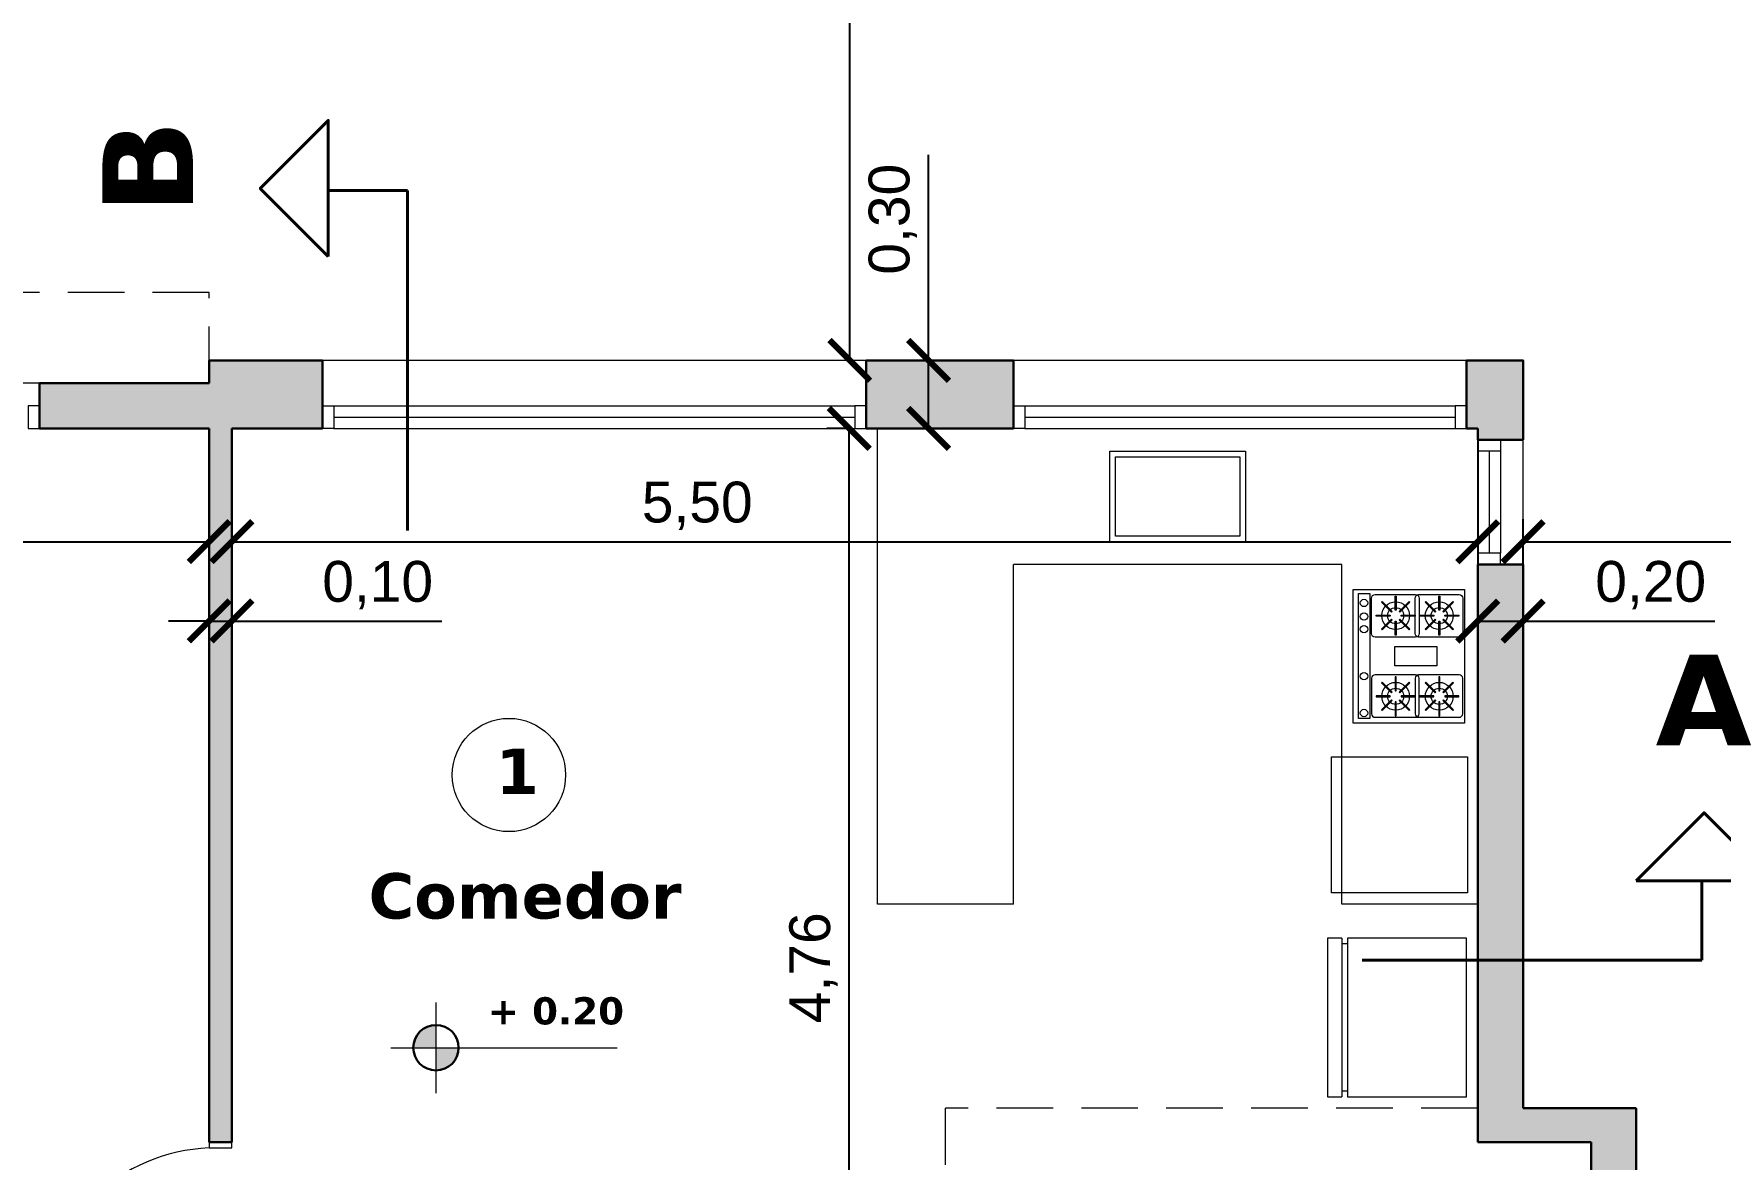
# Model space of a CAD drawing. Header units: millimetres. Extents: x 1434 to 1553, y 1501 to 1543.
# Drawn here: x 1472.6 to 1480.04, y 1519.9 to 1524.86 of the extents above; entities that cross this region are included whole.
import ezdxf

# ---------------------------------------------------------------- set-up
doc = ezdxf.new("R2010")
doc.units = ezdxf.units.MM
doc.linetypes.add('HIDDEN', pattern=[0.375, 0.25, -0.125])
for name, color, linetype, lineweight in [('0.1', 50, 'Continuous', 0), ('0.2', 40, 'Continuous', 20), ('0.3', 30, 'Continuous', 30), ('0.5', 10, 'Continuous', 40), ('carpinterias', 140, 'Continuous', 9), ('cotas', 104, 'Continuous', 18), ('nomenclatura', 41, 'Continuous', 18)]:
    doc.layers.add(name, color=color, linetype=linetype, lineweight=lineweight)
doc.layers.add('gris', color=252, linetype='Continuous', lineweight=18, true_color=0x696969)
doc.layers.add('rojo muros', color=7, linetype='Continuous', lineweight=18, true_color=0xe60a62)
doc.styles.get("Standard").update_dxf_attribs({"font": 'ARIAL.TTF'})
doc.dimstyles.new('BM-1en 100', dxfattribs={"dimtxt": 0.18, "dimasz": 0.18, "dimexe": 0.1, "dimexo": 0.1, "dimgap": 0.05, "dimtad": 1, "dimtxsty": 'Standard', "dimblk": 'ARCHTICK', "dimcen": -0.18, "dimadec": 0, "dimazin": 0, "dimtfac": 1, "dimtmove": 0, "dimatfit": 3, "dimldrblk": 'ARCHTICK', "dimfxl": 1, "dimarcsym": 0})

# ---------------------------------------------------------------- blocks, each defined once
blk = doc.blocks.new('cocina.anafe')
for points in [[(0.05, 0.5), (0.65, 0.5), (0.65, 0), (0.05, 0)], [(0.1657, 0.4746), (0.1699, 0.4746), (0.1699, 0.4112), (0.1657, 0.4112)], [(0.5321, 0.4746), (0.5279, 0.4746), (0.5279, 0.4112), (0.5321, 0.4112)], [(0.0798, 0.3845), (0.0798, 0.3887), (0.1433, 0.3887), (0.1433, 0.3845)], [(0.1041, 0.4474), (0.1071, 0.4503), (0.1519, 0.4055), (0.149, 0.4025)], [(0.2285, 0.4503), (0.2315, 0.4474), (0.1867, 0.4025), (0.1837, 0.4055)], [(0.2558, 0.3887), (0.2558, 0.3845), (0.1924, 0.3845), (0.1924, 0.3887)], [(0.4421, 0.3887), (0.4421, 0.3845), (0.5055, 0.3845), (0.5055, 0.3887)], [(0.4693, 0.4503), (0.4663, 0.4474), (0.5112, 0.4025), (0.5142, 0.4055)], [(0.5937, 0.4474), (0.5907, 0.4503), (0.5459, 0.4055), (0.5489, 0.4025)], [(0.618, 0.3845), (0.618, 0.3887), (0.5546, 0.3887), (0.5546, 0.3845)], [(0.1071, 0.323), (0.1041, 0.3259), (0.149, 0.3708), (0.1519, 0.3678)], [(0.1699, 0.2987), (0.1657, 0.2987), (0.1657, 0.3621), (0.1699, 0.3621)], [(0.2315, 0.3259), (0.2285, 0.323), (0.1837, 0.3678), (0.1867, 0.3708)], [(0.4663, 0.3259), (0.4693, 0.323), (0.5142, 0.3678), (0.5112, 0.3708)], [(0.5279, 0.2987), (0.5321, 0.2987), (0.5321, 0.3621), (0.5279, 0.3621)], [(0.5907, 0.323), (0.5937, 0.3259), (0.5489, 0.3708), (0.5459, 0.3678)], [(0.1041, 0.2515), (0.1071, 0.2545), (0.1519, 0.2096), (0.149, 0.2067)], [(0.1657, 0.2788), (0.1699, 0.2788), (0.1699, 0.2153), (0.1657, 0.2153)], [(0.2285, 0.2545), (0.2315, 0.2515), (0.1867, 0.2067), (0.1837, 0.2096)], [(0.4693, 0.2545), (0.4663, 0.2515), (0.5112, 0.2067), (0.5142, 0.2096)], [(0.5321, 0.2788), (0.5279, 0.2788), (0.5279, 0.2153), (0.5321, 0.2153)], [(0.5937, 0.2515), (0.5907, 0.2545), (0.5459, 0.2096), (0.5489, 0.2067)], [(0.0798, 0.1887), (0.0798, 0.1929), (0.1433, 0.1929), (0.1433, 0.1887)], [(0.1071, 0.1271), (0.1041, 0.1301), (0.149, 0.1749), (0.1519, 0.172)], [(0.1699, 0.1028), (0.1657, 0.1028), (0.1657, 0.1663), (0.1699, 0.1663)], [(0.2315, 0.1301), (0.2285, 0.1271), (0.1837, 0.172), (0.1867, 0.1749)], [(0.2558, 0.1929), (0.2558, 0.1887), (0.1924, 0.1887), (0.1924, 0.1929)], [(0.4421, 0.1929), (0.4421, 0.1887), (0.5055, 0.1887), (0.5055, 0.1929)], [(0.4663, 0.1301), (0.4693, 0.1271), (0.5142, 0.172), (0.5112, 0.1749)], [(0.5279, 0.1028), (0.5321, 0.1028), (0.5321, 0.1663), (0.5279, 0.1663)], [(0.5907, 0.1271), (0.5937, 0.1301), (0.5489, 0.1749), (0.5459, 0.172)], [(0.618, 0.1887), (0.618, 0.1929), (0.5546, 0.1929), (0.5546, 0.1887)], [(0.0684, 0.0743), (0.6295, 0.0743), (0.6295, 0.0232), (0.0684, 0.0232)]]:
    blk.add_lwpolyline(points, close=True)
for points in [[(0.0891, 0.4921), (0.2485, 0.4921, -0.414214), (0.2643, 0.4763), (0.2643, 0.2941, -0.414214), (0.2485, 0.2783), (0.0891, 0.2783, -0.414214), (0.0734, 0.2941), (0.0734, 0.4763, -0.414214)], [(0.6087, 0.4921), (0.4493, 0.4921, 0.414214), (0.4336, 0.4763), (0.4336, 0.2941, 0.414214), (0.4493, 0.2783), (0.6087, 0.2783, 0.414214), (0.6245, 0.2941), (0.6245, 0.4763, 0.414214)], [(0.0891, 0.2962), (0.2485, 0.2962, -0.414214), (0.2643, 0.2805), (0.2643, 0.0982, -0.414214), (0.2485, 0.0825), (0.0891, 0.0825, -0.414214), (0.0734, 0.0982), (0.0734, 0.2805, -0.414214)], [(0.6087, 0.2962), (0.4493, 0.2962, 0.414214), (0.4336, 0.2805), (0.4336, 0.0982, 0.414214), (0.4493, 0.0825), (0.6087, 0.0825, 0.414214), (0.6245, 0.0982), (0.6245, 0.2805, 0.414214)]]:
    blk.add_lwpolyline(points, format="xyb", close=True)
at = {"linetype": 'Continuous', "lineweight": 5}
blk.add_lwpolyline([(0.3065, 0.376), (0.3935, 0.376), (0.3935, 0.1866), (0.3065, 0.1866)], close=True, dxfattribs=at)
for centre, radius in [((0.1678, 0.3866), 0.0625), ((0.1678, 0.3866), 0.0364), ((0.53, 0.3866), 0.0625), ((0.53, 0.3866), 0.0364), ((0.1678, 0.1908), 0.0625), ((0.53, 0.1908), 0.0625), ((0.1678, 0.1908), 0.0364), ((0.53, 0.1908), 0.0364), ((0.1108, 0.0485), 0.0166), ((0.1715, 0.0485), 0.0166), ((0.2288, 0.0485), 0.0166), ((0.4395, 0.0485), 0.0166), ((0.6052, 0.0485), 0.0166)]:
    blk.add_circle(centre, radius)
blk = doc.blocks.new('_ArchTick')
at = {"color": 0, "linetype": 'ByBlock', "const_width": 0.15}
blk.add_lwpolyline([(-0.5, -0.5), (0.5, 0.5)], dxfattribs=at)
blk = doc.blocks.new('*D17')
at = {"layer": 'cotas', "color": 0, "lineweight": -2}
for p, q in [((1469.4713, 1523.0125), (1469.4713, 1522.5226)), ((1473.3713, 1523.0225), (1473.3713, 1522.5226)), ((1469.4713, 1522.6226), (1473.3713, 1522.6226))]:
    blk.add_line(p, q, dxfattribs=at)
at = {"layer": 'Defpoints', "color": 0}
for p in [(1469.4713, 1523.1125), (1473.3713, 1523.1225), (1473.3713, 1522.6226)]:
    blk.add_point(p, dxfattribs=at)
at = {"layer": 'cotas', "color": 0, "lineweight": -2, "xscale": 0.18, "yscale": 0.18, "zscale": 0.18, "rotation": 180}
blk.add_blockref('_ArchTick', (1469.4713, 1522.6226), dxfattribs=at)
at = {"layer": 'cotas', "color": 0, "lineweight": -2, "xscale": 0.18, "yscale": 0.18, "zscale": 0.18}
blk.add_blockref('_ArchTick', (1473.3713, 1522.6226), dxfattribs=at)
at = {"layer": 'cotas', "color": 0, "insert": (1471.5255, 1522.7807), "char_height": 0.18, "attachment_point": 5}
blk.add_mtext('3,90', dxfattribs=at)
blk = doc.blocks.new('*D18')
at = {"layer": 'cotas', "color": 0, "lineweight": -2}
for p, q in [((1473.4713, 1523.0125), (1473.4713, 1522.5226)), ((1478.9713, 1523.0725), (1478.9713, 1522.5226)), ((1473.4713, 1522.6226), (1478.9713, 1522.6226))]:
    blk.add_line(p, q, dxfattribs=at)
at = {"layer": 'Defpoints', "color": 0}
for p in [(1478.9713, 1523.1725), (1473.4713, 1523.1125), (1478.9713, 1522.6226)]:
    blk.add_point(p, dxfattribs=at)
at = {"layer": 'cotas', "color": 0, "lineweight": -2, "xscale": 0.18, "yscale": 0.18, "zscale": 0.18, "rotation": 180}
blk.add_blockref('_ArchTick', (1473.4713, 1522.6226), dxfattribs=at)
at = {"layer": 'cotas', "color": 0, "lineweight": -2, "xscale": 0.18, "yscale": 0.18, "zscale": 0.18}
blk.add_blockref('_ArchTick', (1478.9713, 1522.6226), dxfattribs=at)
at = {"layer": 'cotas', "color": 0, "insert": (1475.5255, 1522.7807), "char_height": 0.18, "attachment_point": 5}
blk.add_mtext('5,50', dxfattribs=at)
blk = doc.blocks.new('*D19')
at = {"layer": 'cotas', "color": 0, "lineweight": -2}
for p, q in [((1476.1931, 1523.1225), (1476.0969, 1523.1225)), ((1476.1969, 1518.3625), (1476.1969, 1523.1225))]:
    blk.add_line(p, q, dxfattribs=at)
at = {"layer": 'Defpoints', "color": 0}
for p in [(1476.1969, 1523.1225), (1476.2931, 1523.1225), (1476.1969, 1518.3625)]:
    blk.add_point(p, dxfattribs=at)
at = {"layer": 'cotas', "color": 0, "lineweight": -2, "xscale": 0.18, "yscale": 0.18, "zscale": 0.18}
for p, rotation in [((1476.1969, 1523.1225), 90), ((1476.1969, 1518.3625), 270)]:
    blk.add_blockref('_ArchTick', p, dxfattribs=dict(at, rotation=rotation))
at = {"layer": 'cotas', "color": 0, "insert": (1476.0388, 1520.7425), "char_height": 0.18, "attachment_point": 5, "rotation": 90}
blk.add_mtext('4,76', dxfattribs=at)
blk = doc.blocks.new('*D28')
at = {"layer": 'cotas', "color": 0, "lineweight": -2}
for p, q in [((1478.9713, 1522.4125), (1478.9713, 1522.1726)), ((1478.9713, 1522.2726), (1479.1713, 1522.2726)), ((1479.1713, 1522.3125), (1479.1713, 1522.1726)), ((1479.1713, 1522.2726), (1480.0182, 1522.2726))]:
    blk.add_line(p, q, dxfattribs=at)
at = {"layer": 'Defpoints', "color": 0}
for p in [(1478.9713, 1522.5125), (1479.1713, 1522.4125), (1478.9713, 1522.2726)]:
    blk.add_point(p, dxfattribs=at)
at = {"layer": 'cotas', "color": 0, "lineweight": -2, "xscale": 0.18, "yscale": 0.18, "zscale": 0.18, "rotation": 180}
blk.add_blockref('_ArchTick', (1478.9713, 1522.2726), dxfattribs=at)
at = {"layer": 'cotas', "color": 0, "lineweight": -2, "xscale": 0.18, "yscale": 0.18, "zscale": 0.18}
blk.add_blockref('_ArchTick', (1479.1713, 1522.2726), dxfattribs=at)
at = {"layer": 'cotas', "color": 0, "insert": (1479.7347, 1522.4307), "char_height": 0.18, "attachment_point": 5}
blk.add_mtext('0,20', dxfattribs=at)
blk = doc.blocks.new('*D30')
at = {"layer": 'cotas', "color": 0, "lineweight": -2}
for p, q in [((1473.3713, 1522.4125), (1473.3713, 1522.1726)), ((1473.3713, 1522.2726), (1473.1913, 1522.2726)), ((1473.3713, 1522.2726), (1473.4713, 1522.2726)), ((1473.4713, 1522.3125), (1473.4713, 1522.1726)), ((1473.4713, 1522.2726), (1474.3982, 1522.2726))]:
    blk.add_line(p, q, dxfattribs=at)
at = {"layer": 'Defpoints', "color": 0}
for p in [(1473.3713, 1522.5125), (1473.4713, 1522.4125), (1473.3713, 1522.2726)]:
    blk.add_point(p, dxfattribs=at)
at = {"layer": 'cotas', "color": 0, "lineweight": -2, "xscale": 0.18, "yscale": 0.18, "zscale": 0.18}
blk.add_blockref('_ArchTick', (1473.3713, 1522.2726), dxfattribs=at)
at = {"layer": 'cotas', "color": 0, "lineweight": -2, "xscale": 0.18, "yscale": 0.18, "zscale": 0.18, "rotation": 180}
blk.add_blockref('_ArchTick', (1473.4713, 1522.2726), dxfattribs=at)
at = {"layer": 'cotas', "color": 0, "insert": (1474.1147, 1522.4307), "char_height": 0.18, "attachment_point": 5}
blk.add_mtext('0,10', dxfattribs=at)
blk = doc.blocks.new('*D33')
at = {"layer": 'cotas', "color": 0, "lineweight": -2}
for p, q in [((1476.5469, 1523.4225), (1476.5469, 1524.3289)), ((1476.507, 1523.4225), (1476.6469, 1523.4225)), ((1476.5469, 1523.1225), (1476.5469, 1523.4225)), ((1476.407, 1523.1225), (1476.6469, 1523.1225))]:
    blk.add_line(p, q, dxfattribs=at)
at = {"layer": 'Defpoints', "color": 0}
for p in [(1476.407, 1523.4225), (1476.307, 1523.1225), (1476.5469, 1523.1225)]:
    blk.add_point(p, dxfattribs=at)
at = {"layer": 'cotas', "color": 0, "lineweight": -2, "xscale": 0.18, "yscale": 0.18, "zscale": 0.18}
for p, rotation in [((1476.5469, 1523.4225), 90), ((1476.5469, 1523.1225), 270)]:
    blk.add_blockref('_ArchTick', p, dxfattribs=dict(at, rotation=rotation))
at = {"layer": 'cotas', "color": 0, "insert": (1476.3888, 1524.0455), "char_height": 0.18, "attachment_point": 5, "rotation": 90}
blk.add_mtext('0,30', dxfattribs=at)
blk = doc.blocks.new('*D39')
at = {"layer": 'cotas', "color": 0, "lineweight": -2}
for p, q in [((1479.1713, 1522.0082), (1479.1713, 1522.7226)), ((1479.1713, 1522.6226), (1485.0713, 1522.6226))]:
    blk.add_line(p, q, dxfattribs=at)
at = {"layer": 'Defpoints', "color": 0}
for p in [(1485.0713, 1522.6226), (1485.0713, 1522.6226), (1479.1713, 1521.9082)]:
    blk.add_point(p, dxfattribs=at)
at = {"layer": 'cotas', "color": 0, "lineweight": -2, "xscale": 0.18, "yscale": 0.18, "zscale": 0.18, "rotation": 180}
blk.add_blockref('_ArchTick', (1479.1713, 1522.6226), dxfattribs=at)
at = {"layer": 'cotas', "color": 0, "lineweight": -2, "xscale": 0.18, "yscale": 0.18, "zscale": 0.18}
blk.add_blockref('_ArchTick', (1485.0713, 1522.6226), dxfattribs=at)
at = {"layer": 'cotas', "color": 0, "insert": (1482.1213, 1522.7807), "char_height": 0.18, "attachment_point": 5}
blk.add_mtext('5,90', dxfattribs=at)
blk = doc.blocks.new('*D42')
at = {"layer": 'cotas', "color": 0, "lineweight": -2}
for p, q in [((1476.295, 1532.7825), (1476.0988, 1532.7825)), ((1476.1988, 1523.4225), (1476.1988, 1532.7825))]:
    blk.add_line(p, q, dxfattribs=at)
at = {"layer": 'Defpoints', "color": 0}
for p in [(1476.1988, 1532.7825), (1476.395, 1532.7825), (1476.1988, 1523.4225)]:
    blk.add_point(p, dxfattribs=at)
at = {"layer": 'cotas', "color": 0, "lineweight": -2, "xscale": 0.18, "yscale": 0.18, "zscale": 0.18}
for p, rotation in [((1476.1988, 1532.7825), 90), ((1476.1988, 1523.4225), 270)]:
    blk.add_blockref('_ArchTick', p, dxfattribs=dict(at, rotation=rotation))
at = {"layer": 'cotas', "color": 0, "insert": (1476.0407, 1528.1025), "char_height": 0.18, "attachment_point": 5, "rotation": 90}
blk.add_mtext('13,45', dxfattribs=at)

msp = doc.modelspace()

# ---------------------------------------------------------------- hatches: boundary and pattern name
at = {"layer": 'gris'}
h = msp.add_hatch(color=256, dxfattribs=at)
h.paths.add_polyline_path([(1474.3721, 1520.4898, 0.414214), (1474.2721, 1520.3898), (1474.3721, 1520.3898)])
h.paths.add_polyline_path([(1474.4721, 1520.3898), (1474.3721, 1520.3898), (1474.3721, 1520.2898, 0.414214)])
at = {"layer": 'rojo muros'}
h = msp.add_hatch(color=256, dxfattribs=at)
h.paths.add_polyline_path([(1474.1463, 1515.0725), (1473.5713, 1515.0725), (1473.5713, 1515.1225), (1473.3713, 1515.1225), (1473.3713, 1514.8725), (1474.1463, 1514.8725)])
h.paths.add_polyline_path([(1479.6713, 1518.3725), (1476.6213, 1518.3725), (1476.6213, 1518.1725), (1477.3713, 1518.1725), (1477.3713, 1517.2225), (1476.6213, 1517.2225), (1476.6213, 1517.0725), (1477.3713, 1517.0725), (1477.3713, 1515.0725), (1476.6213, 1515.0725), (1476.6213, 1514.8725), (1477.5713, 1514.8725), (1477.5713, 1518.1725), (1479.6713, 1518.1725)])
h.paths.add_polyline_path([(1476.9213, 1523.4225), (1476.2713, 1523.4225), (1476.2713, 1523.3225), (1476.9213, 1523.3225)])
h.paths.add_polyline_path([(1479.1713, 1523.4225), (1478.9213, 1523.4225), (1478.9213, 1523.3225), (1479.1713, 1523.3225)])
h.paths.add_polyline_path([(1473.8713, 1523.4225), (1473.3713, 1523.4225), (1473.3713, 1523.3225), (1473.8713, 1523.3225)])
h.paths.add_polyline_path([(1472.6213, 1523.3225), (1472.6213, 1523.1225), (1473.3713, 1523.1225), (1473.3713, 1519.9725), (1473.4713, 1519.9725), (1473.4713, 1523.1225), (1473.8713, 1523.1225), (1473.8713, 1523.3225)])
h.paths.add_polyline_path([(1469.2713, 1523.3225), (1469.2713, 1522.9225), (1469.4713, 1522.9225), (1469.4713, 1523.1225), (1470.2213, 1523.1225), (1470.2213, 1523.3225)])
h.paths.add_polyline_path([(1469.2713, 1519.7725), (1469.4713, 1519.7725), (1469.4713, 1522.1225), (1469.2713, 1522.1225)])
h.paths.add_polyline_path([(1469.2713, 1518.1725), (1473.3713, 1518.1725), (1473.3713, 1517.1225), (1473.5713, 1517.1225), (1473.5713, 1518.1725), (1473.7213, 1518.1725), (1473.7213, 1518.3725), (1473.4713, 1518.3725), (1473.4713, 1519.1725), (1473.3713, 1519.1725), (1473.3713, 1518.3725), (1469.4713, 1518.3725), (1469.4713, 1518.9725), (1469.2713, 1518.9725)])
h.paths.add_polyline_path([(1479.6713, 1520.1225), (1479.1713, 1520.1225), (1479.1713, 1522.5225), (1478.9713, 1522.5225), (1478.9713, 1519.9725), (1479.4713, 1519.9725), (1479.4713, 1519.1725), (1479.6713, 1519.1725)])
h.paths.add_polyline_path([(1479.1713, 1523.3225), (1478.9213, 1523.3225), (1478.9213, 1523.1225), (1478.9713, 1523.1225), (1478.9713, 1523.0725), (1479.1713, 1523.0725)])
h.paths.add_polyline_path([(1476.9213, 1523.3225), (1476.2713, 1523.3225), (1476.2713, 1523.1225), (1476.9213, 1523.1225)])
h.paths.add_polyline_path([(1474.9463, 1514.8725), (1475.8213, 1514.8725), (1475.8213, 1515.0725), (1475.7713, 1515.0725), (1475.7713, 1517.0725), (1475.8213, 1517.0725), (1475.8213, 1517.2225), (1475.7713, 1517.2225), (1475.7713, 1518.1725), (1475.8213, 1518.1725), (1475.8213, 1518.3725), (1474.5213, 1518.3725), (1474.5213, 1518.1725), (1475.6213, 1518.1725), (1475.6213, 1515.0725), (1474.9463, 1515.0725)])

# ---------------------------------------------------------------- linework, layer by layer
at = {"layer": '0.1', "linetype": 'HIDDEN'}
for p, q in [((1473.3713, 1523.7225), (1468.8713, 1523.7225)), ((1473.3713, 1523.3225), (1473.3713, 1523.7225)), ((1476.6213, 1518.3725), (1476.6213, 1520.1225)), ((1478.9713, 1520.1225), (1476.6213, 1520.1225))]:
    msp.add_line(p, q, dxfattribs=at)
at = {"layer": '0.1'}
for p, q in [((1476.2713, 1523.4225), (1473.8713, 1523.4225)), ((1478.9213, 1523.4225), (1476.9213, 1523.4225)), ((1472.6213, 1523.3225), (1470.2213, 1523.3225)), ((1479.1713, 1522.5225), (1479.1713, 1523.0725))]:
    msp.add_line(p, q, dxfattribs=at)
msp.add_lwpolyline([(1473.4713, 1519.9725), (1473.3713, 1519.9725), (1473.3713, 1519.9475), (1473.4713, 1519.9475), (1473.4713, 1519.9475), (1473.4713, 1519.9475), (1473.4713, 1519.9725)], dxfattribs=at)
at = {"layer": '0.2'}
for p, q in [((1476.3213, 1521.0225), (1476.3213, 1523.1225)), ((1476.9213, 1521.0225), (1476.9213, 1522.5225)), ((1478.3713, 1522.5225), (1476.9213, 1522.5225)), ((1478.3713, 1521.0225), (1478.3713, 1522.5225)), ((1476.9213, 1521.0225), (1476.3213, 1521.0225)), ((1478.9713, 1521.0225), (1478.3713, 1521.0225)), ((1478.3086, 1520.8725), (1478.3086, 1520.1725)), ((1478.3713, 1520.8725), (1478.3086, 1520.8725)), ((1478.3713, 1520.8725), (1478.3713, 1520.1725)), ((1478.3963, 1520.8725), (1478.3963, 1520.1725)), ((1478.9213, 1520.8725), (1478.3963, 1520.8725)), ((1478.9213, 1520.1725), (1478.9213, 1520.8725)), ((1478.3963, 1520.8475), (1478.3713, 1520.8475)), ((1474.3721, 1520.5898), (1474.3721, 1520.1898)), ((1474.1721, 1520.3898), (1475.1721, 1520.3898)), ((1478.3963, 1520.1975), (1478.3713, 1520.1975)), ((1478.3086, 1520.1725), (1478.3713, 1520.1725)), ((1478.3963, 1520.1725), (1478.9213, 1520.1725))]:
    msp.add_line(p, q, dxfattribs=at)
at = {"layer": '0.2', "linetype": 'Continuous', "lineweight": 15, "ltscale": 0.07}
for points in [[(1477.9463, 1522.6225), (1477.3463, 1522.6225), (1477.3463, 1523.0225), (1477.9463, 1523.0225)], [(1477.9213, 1522.6475), (1477.3713, 1522.6475), (1477.3713, 1522.9975), (1477.9213, 1522.9975)]]:
    msp.add_lwpolyline(points, close=True, dxfattribs=at)
at = {"layer": '0.2'}
msp.add_lwpolyline([(1478.9263, 1521.0725), (1478.3263, 1521.0725), (1478.3263, 1521.6725), (1478.9263, 1521.6725)], close=True, dxfattribs=at)
msp.add_circle((1474.6942, 1521.5931), 0.25, dxfattribs=at)
at = {"layer": '0.3'}
for p, q in [((1473.8713, 1523.1225), (1473.8713, 1523.4225)), ((1476.2713, 1523.1225), (1476.2713, 1523.4225)), ((1476.9213, 1523.1225), (1476.9213, 1523.4225)), ((1478.9213, 1523.1225), (1478.9213, 1523.4225)), ((1479.1713, 1523.0725), (1479.1713, 1523.4225)), ((1479.1713, 1523.4225), (1479.1713, 1523.4225)), ((1472.6213, 1523.1225), (1472.6213, 1523.3225)), ((1472.6213, 1523.3225), (1473.3713, 1523.3225)), ((1472.6213, 1523.1225), (1473.3713, 1523.1225)), ((1473.3713, 1519.9725), (1473.3713, 1523.1225)), ((1473.4713, 1523.1225), (1473.8713, 1523.1225)), ((1473.4713, 1519.9725), (1473.4713, 1523.1225)), ((1476.9213, 1523.1225), (1476.2713, 1523.1225)), ((1478.9713, 1523.1225), (1478.9213, 1523.1225)), ((1478.9713, 1523.0725), (1478.9713, 1523.1225)), ((1478.9713, 1523.0725), (1479.1713, 1523.0725)), ((1478.9713, 1519.9725), (1478.9713, 1522.5225)), ((1478.9713, 1522.5225), (1479.1713, 1522.5225)), ((1479.1713, 1520.1225), (1479.1713, 1522.5225)), ((1479.6713, 1520.1225), (1479.1713, 1520.1225)), ((1479.6713, 1519.1725), (1479.6713, 1520.1225)), ((1473.3713, 1519.9725), (1473.4713, 1519.9725)), ((1479.4713, 1519.9725), (1478.9713, 1519.9725)), ((1479.4713, 1519.1725), (1479.4713, 1519.9725))]:
    msp.add_line(p, q, dxfattribs=at)
for points in [[(1473.3713, 1523.3225), (1473.3713, 1523.4225), (1473.8713, 1523.4225), (1473.8713, 1523.4225)], [(1476.9213, 1523.4225), (1476.9213, 1523.4225), (1476.2713, 1523.4225), (1476.2713, 1523.4225)], [(1479.1713, 1523.4225), (1479.1713, 1523.4225), (1479.1713, 1523.4225), (1478.9213, 1523.4225), (1478.9213, 1523.4225)]]:
    msp.add_lwpolyline(points, dxfattribs=at)
msp.add_circle((1474.3721, 1520.3898), 0.1, dxfattribs=at)
at = {"layer": '0.5'}
for p, q in [((1474.2467, 1524.1725), (1473.8966, 1524.1725)), ((1474.2467, 1524.1725), (1474.2467, 1522.6725)), ((1479.9612, 1520.7763), (1479.9612, 1521.1263)), ((1479.9612, 1520.7763), (1478.4612, 1520.7763))]:
    msp.add_line(p, q, dxfattribs=at)
at = {"layer": '0.5', "linetype": 'Continuous'}
for points in [[(1473.8966, 1523.8814), (1473.8966, 1524.4814), (1473.5966, 1524.1814), (1473.8966, 1523.8814)], [(1479.6701, 1521.1263), (1480.2701, 1521.1263), (1479.9701, 1521.4263), (1479.6701, 1521.1263)]]:
    msp.add_lwpolyline(points, dxfattribs=at)
at = {"layer": 'carpinterias'}
for p, q in [((1473.9213, 1523.2225), (1476.2213, 1523.2225)), ((1473.9213, 1523.1725), (1476.2213, 1523.1725)), ((1476.9713, 1523.2225), (1478.8713, 1523.2225)), ((1476.9713, 1523.1725), (1478.8713, 1523.1725)), ((1473.9213, 1523.1225), (1476.2213, 1523.1225)), ((1476.9713, 1523.1225), (1478.8713, 1523.1225)), ((1478.9713, 1523.0225), (1478.9713, 1522.5725)), ((1479.0213, 1523.0225), (1479.0213, 1522.5725)), ((1479.0713, 1523.0225), (1479.0713, 1522.5725))]:
    msp.add_line(p, q, dxfattribs=at)
for points in [[(1472.5713, 1523.1225), (1472.6213, 1523.1225), (1472.6213, 1523.2225), (1472.5713, 1523.2225)], [(1473.9213, 1523.1225), (1473.8713, 1523.1225), (1473.8713, 1523.2225), (1473.9213, 1523.2225)], [(1476.2213, 1523.1225), (1476.2713, 1523.1225), (1476.2713, 1523.2225), (1476.2213, 1523.2225)], [(1476.9713, 1523.1225), (1476.9213, 1523.1225), (1476.9213, 1523.2225), (1476.9713, 1523.2225)], [(1478.8713, 1523.1225), (1478.9213, 1523.1225), (1478.9213, 1523.2225), (1478.8713, 1523.2225)], [(1478.9713, 1523.0225), (1478.9713, 1523.0725), (1479.0713, 1523.0725), (1479.0713, 1523.0225)], [(1478.9713, 1522.5725), (1478.9713, 1522.5225), (1479.0713, 1522.5225), (1479.0713, 1522.5725)]]:
    msp.add_lwpolyline(points, close=True, dxfattribs=at)
at = {"layer": 'gris'}
msp.add_arc((1473.4026, 1519.1633), 0.7848, 92.28785, 174.57344, dxfattribs=at)

# ---------------------------------------------------------------- block references
at = {"layer": '0.1', "linetype": 'Continuous', "lineweight": 5, "xscale": 0.982457514410612, "yscale": 0.9824575144109531, "zscale": 0.9824575144108502, "rotation": 270}
msp.add_blockref('cocina.anafe', (1478.4213, 1522.4611), dxfattribs=at)

# ---------------------------------------------------------------- texts
at = {"layer": 'nomenclatura', "linetype": 'Continuous', "lineweight": 15, "insert": (1473.2993, 1524.0671), "char_height": 0.4, "width": 0.633445, "attachment_point": 7, "rotation": 90}
msp.add_mtext('{\\fVerdana|b1|i0|c0|p34;B}', dxfattribs=at)
at = {"layer": 'nomenclatura', "linetype": 'Continuous', "lineweight": 15}
for s, insert, char_height, width, attachment_point in [('{\\fVerdana|b1|i0|c0|p34;A}', (1479.7561, 1521.7236), 0.4, 0.633445, 7), ('{\\fVerdana|b1|i0|c0|p34;1}', (1474.6355, 1521.7094), 0.2, 0.332104, 1), ('{\\fVerdana|b1|i0|c0|p34;Comedor}', (1474.0744, 1521.1598), 0.2, 1.561066, 1), ('{\\fVerdana|b1|i0|c0|p34;+ 0.20}', (1474.6011, 1520.6125), 0.12, 7.979467, 1)]:
    msp.add_mtext(s, dxfattribs=dict(at, insert=insert, char_height=char_height, width=width, attachment_point=attachment_point))

# ---------------------------------------------------------------- dimensions: what is measured, and where the dimension line sits
at = {"layer": 'cotas'}
dim = msp.add_linear_dim(base=(1476.1988, 1532.7825), p1=(1476.1988, 1523.4225), p2=(1476.395, 1532.7825), angle=90, text='13,45', dimstyle='BM-1en 100', override={"dimzin": 0}, dxfattribs=at)
dim.commit()
dim.dimension.update_dxf_attribs({"geometry": '*D42', "text_midpoint": (1476.0407, 1528.1025)})
dim = msp.add_linear_dim(base=(1476.5469, 1523.1225), p1=(1476.407, 1523.4225), p2=(1476.307, 1523.1225), angle=90, dimstyle='BM-1en 100', override={"dimzin": 0}, dxfattribs=at)
dim.commit()
dim.dimension.update_dxf_attribs({"geometry": '*D33', "text_midpoint": (1476.5469, 1524.0455), "dimtype": 160})
for base, p1, p2, picture, middle in [((1478.9713, 1522.6226), (1473.4713, 1523.1125), (1478.9713, 1523.1725), '*D18', (1475.5255, 1522.6226)), ((1473.3713, 1522.6226), (1469.4713, 1523.1125), (1473.3713, 1523.1225), '*D17', (1471.5255, 1522.6226)), ((1473.3713, 1522.2726), (1473.4713, 1522.4125), (1473.3713, 1522.5125), '*D30', (1474.1147, 1522.2726)), ((1478.9713, 1522.2726), (1479.1713, 1522.4125), (1478.9713, 1522.5125), '*D28', (1479.7347, 1522.2726))]:
    dim = msp.add_linear_dim(base=base, p1=p1, p2=p2, dimstyle='BM-1en 100', override={"dimzin": 0}, dxfattribs=at)
    dim.commit()
    dim.dimension.update_dxf_attribs({"geometry": picture, "text_midpoint": middle, "dimtype": 160})
dim = msp.add_linear_dim(base=(1476.1969, 1523.1225), p1=(1476.1969, 1518.3625), p2=(1476.2931, 1523.1225), angle=90, dimstyle='BM-1en 100', override={"dimzin": 0}, dxfattribs=at)
dim.commit()
dim.dimension.update_dxf_attribs({"geometry": '*D19', "text_midpoint": (1476.0388, 1520.7425)})
dim = msp.add_linear_dim(base=(1485.0713, 1522.6226), p1=(1479.1713, 1521.9082), p2=(1485.0713, 1522.6226), dimstyle='BM-1en 100', override={"dimzin": 0}, dxfattribs=at)
dim.commit()
dim.dimension.update_dxf_attribs({"geometry": '*D39', "text_midpoint": (1482.1213, 1522.7807)})

doc.saveas('drawing.dxf')
